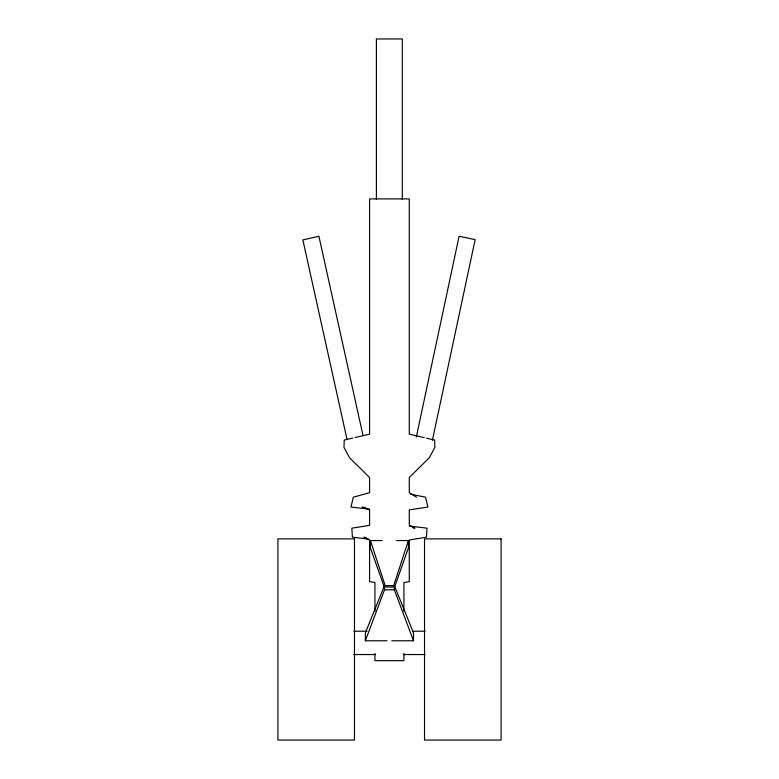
<?xml version="1.0" encoding="UTF-8"?>
<svg xmlns="http://www.w3.org/2000/svg" width="779" height="779" viewBox="0 0 779 779"><rect width="100%" height="100%" fill="white"/><g stroke="black" fill="none" stroke-linecap="round" stroke-linejoin="round"><path stroke-width="1.17" d="M416.337 436.961L459.094 236.261L475.141 239.63L432.384 440.339M393.599 585.866L408.43 540.558L396.55 540.558M394.427 587.541L408.43 547.871L408.43 540.558M387.017 640.766L365.361 640.766L384.505 589.82L384.505 585.594L394.349 585.594L413.493 632.889L413.493 640.766L391.837 640.766M384.505 585.594L365.361 632.889L365.361 640.766M352.751 438.08L344.25 440.057L343.967 447.38L349.596 457.799L369.587 477.498L369.587 492.698L353.257 497.206L351.008 507.061L369.665 509.203M355.039 437.545L369.587 434.146L369.587 198.898L409.277 198.898L409.277 434.146L424.243 437.642M384.427 587.541L370.424 547.871L370.424 540.558L382.304 540.558M385.624 587.006L393.229 587.006M384.505 589.82L394.349 589.82L413.493 640.766M353.812 631.214L367.094 631.214M412.967 631.214L425.042 631.214M353.812 654.545L375.546 654.545M403.308 654.545L425.042 654.545M409.277 526.059L427.009 528.172L426.444 537.179L409.277 539.993L409.277 581.65L403.921 582.497L403.921 611.359M368.564 539.146L352.41 537.179L351.845 528.172L369.587 525.358L369.587 509.875L362.264 507.061L365.575 507.762M410.387 494.12L425.597 497.206L427.856 507.061L409.277 509.875L409.277 525.358L414.905 528.172L412.597 527.607M426.551 438.178L434.604 440.057L434.886 447.38L429.258 457.799L409.277 477.498L409.277 492.698L416.59 497.206M366.257 537.744L363.949 537.179L369.587 539.993L369.587 581.65L374.933 582.497L374.933 611.359M370.424 540.558L385.254 585.866M363.053 435.675L318.913 236.261L302.865 239.913L347.025 439.414M403.921 653.454L403.921 660.67L374.933 660.67L374.933 653.454M402.305 199.268L402.305 38.95L376.403 38.95L376.403 199.541M394.349 585.594L394.349 589.82M354.474 538.873L277.908 538.873L277.908 740.05L354.474 740.05L354.474 538.873M501.092 538.873L424.526 538.873L424.526 740.05L501.092 740.05L501.092 538.873"/></g></svg>
